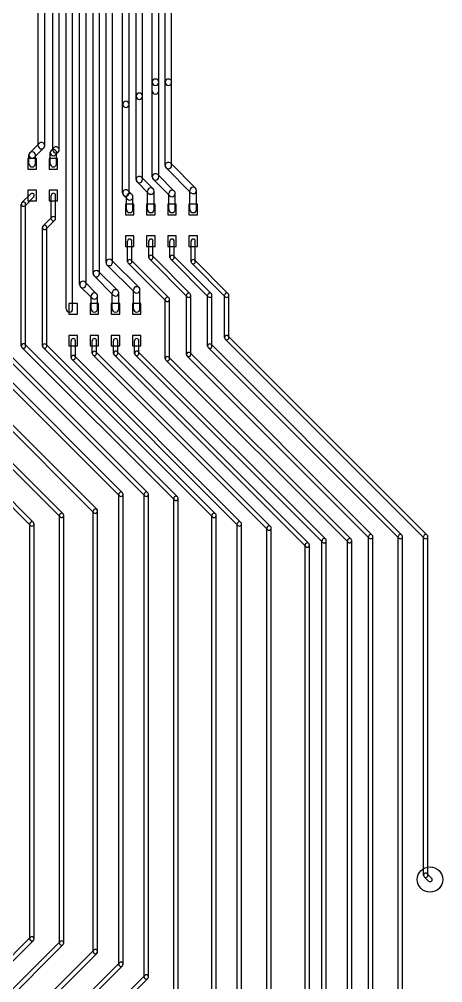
# Model space of a CAD drawing. Extents: x 61.7 to 142.8, y -131.7 to -55.6.
# Drawn here: x 132.8 to 142.8, y -117.84 to -95.08 of the extents above; entities that cross this region are included whole.
import ezdxf

# ---------------------------------------------------------------- set-up
doc = ezdxf.new("R2010")
doc.units = 0
doc.header["$MEASUREMENT"] = 0
doc.layers.add('BLACK', color=250, linetype='CONTINUOUS')

msp = doc.modelspace()

# ---------------------------------------------------------------- linework, layer by layer
at = {"layer": 'BLACK'}
for p, q in [((136.246, -96.5708), (136.246, -92.8878)), ((136.398, -96.5708), (136.398, -92.8878)), ((135.56, -96.901), (135.56, -93.2815)), ((135.712, -96.901), (135.712, -93.2815)), ((135.941, -96.5708), (135.941, -93.091)), ((136.093, -96.5708), (136.093, -93.091)), ((134.849, -100.825), (134.849, -93.6498)), ((135.001, -100.825), (135.001, -93.6498)), ((135.242, -97.0915), (135.242, -93.5355)), ((135.395, -97.0915), (135.395, -93.5355)), ((134.544, -101.092), (134.544, -93.853)), ((134.696, -101.092), (134.696, -93.853)), ((134.226, -101.346), (134.226, -94.0435)), ((134.379, -101.346), (134.379, -94.0435)), ((133.909, -101.924), (133.909, -94.234)), ((134.061, -101.924), (134.061, -94.234)), ((133.591, -98.171), (133.591, -94.5261)), ((133.744, -98.171), (133.744, -94.5261)), ((133.248, -98.0694), (133.248, -94.7293)), ((133.401, -98.0694), (133.401, -94.7293)), ((135.941, -98.806), (135.941, -96.5708)), ((135.941, -96.774), (135.941, -96.5708)), ((136.093, -98.806), (136.093, -96.5708)), ((136.093, -96.774), (136.093, -96.5708)), ((136.246, -98.5393), (136.246, -96.5708)), ((136.398, -98.5393), (136.398, -96.5708)), ((135.56, -98.8695), (135.56, -96.901)), ((135.712, -98.8695), (135.712, -96.901)), ((135.242, -99.187), (135.242, -97.0915)), ((135.395, -99.187), (135.395, -97.0915)), ((133.052, -98.2346), (133.271, -98.0155)), ((133.029, -98.4945), (133.029, -98.2885)), ((133.159, -98.3424), (133.378, -98.1233)), ((133.182, -98.4945), (133.182, -98.2885)), ((133.529, -98.4945), (133.529, -98.233)), ((133.552, -98.1791), (133.614, -98.1171)), ((133.659, -98.2869), (133.721, -98.2249)), ((133.682, -98.4945), (133.682, -98.233)), ((133.206, -98.3695), (133.006, -98.3695)), ((133.006, -98.3695), (133.006, -98.6195)), ((133.206, -98.6195), (133.206, -98.3695)), ((133.706, -98.3695), (133.506, -98.3695)), ((133.506, -98.3695), (133.506, -98.6195)), ((133.706, -98.6195), (133.706, -98.3695)), ((136.961, -99.0711), (136.376, -98.4854)), ((133.006, -98.6195), (133.206, -98.6195)), ((133.506, -98.6195), (133.706, -98.6195)), ((136.854, -99.1789), (136.268, -98.5932)), ((135.854, -99.1949), (135.582, -98.9234)), ((135.961, -99.0871), (135.69, -98.8156)), ((136.354, -99.2504), (135.963, -98.8599)), ((136.461, -99.1426), (136.071, -98.7521)), ((133.206, -99.1195), (133.006, -99.1195)), ((133.006, -99.1195), (133.006, -99.3695)), ((133.206, -99.3695), (133.206, -99.1195)), ((133.706, -99.1195), (133.506, -99.1195)), ((133.506, -99.1195), (133.506, -99.3695)), ((133.706, -99.3695), (133.706, -99.1195)), ((135.461, -99.2221), (135.372, -99.1331)), ((135.831, -99.574), (135.831, -99.141)), ((135.984, -99.574), (135.984, -99.141)), ((136.331, -99.574), (136.331, -99.1965)), ((136.484, -99.574), (136.484, -99.1965)), ((136.831, -99.574), (136.831, -99.125)), ((136.984, -99.574), (136.984, -99.125)), ((132.864, -99.4141), (133.07, -99.2086)), ((132.936, -99.4859), (133.141, -99.2804)), ((133.006, -99.3695), (133.206, -99.3695)), ((133.506, -99.3695), (133.706, -99.3695)), ((133.555, -99.7945), (133.555, -99.2445)), ((133.656, -99.7945), (133.656, -99.2445)), ((135.354, -99.3299), (135.265, -99.2409)), ((135.331, -99.574), (135.331, -99.276)), ((135.484, -99.574), (135.484, -99.276)), ((132.849, -102.8), (132.849, -99.45)), ((132.951, -102.8), (132.951, -99.45)), ((135.508, -99.449), (135.308, -99.449)), ((135.308, -99.449), (135.308, -99.699)), ((135.508, -99.699), (135.508, -99.449)), ((136.008, -99.449), (135.808, -99.449)), ((135.808, -99.449), (135.808, -99.699)), ((136.008, -99.699), (136.008, -99.449)), ((136.508, -99.449), (136.308, -99.449)), ((136.308, -99.449), (136.308, -99.699)), ((136.508, -99.699), (136.508, -99.449)), ((137.008, -99.449), (136.808, -99.449)), ((136.808, -99.449), (136.808, -99.699)), ((137.008, -99.699), (137.008, -99.449)), ((133.57, -99.7586), (133.364, -99.9641)), ((133.641, -99.8304), (133.436, -100.036)), ((135.308, -99.699), (135.508, -99.699)), ((135.808, -99.699), (136.008, -99.699)), ((136.308, -99.699), (136.508, -99.699)), ((136.808, -99.699), (137.008, -99.699)), ((133.349, -102.8), (133.349, -100)), ((133.451, -102.8), (133.451, -100)), ((135.508, -100.199), (135.308, -100.199)), ((135.308, -100.199), (135.308, -100.449)), ((135.357, -100.808), (135.357, -100.324)), ((135.458, -100.808), (135.458, -100.324)), ((135.508, -100.449), (135.508, -100.199)), ((136.008, -100.199), (135.808, -100.199)), ((135.808, -100.199), (135.808, -100.449)), ((135.857, -100.708), (135.857, -100.324)), ((135.958, -100.708), (135.958, -100.324)), ((136.008, -100.449), (136.008, -100.199)), ((136.508, -100.199), (136.308, -100.199)), ((136.308, -100.199), (136.308, -100.449)), ((136.357, -100.708), (136.357, -100.324)), ((136.458, -100.708), (136.458, -100.324)), ((136.508, -100.449), (136.508, -100.199)), ((137.008, -100.199), (136.808, -100.199)), ((136.808, -100.199), (136.808, -100.449)), ((136.857, -100.808), (136.857, -100.324)), ((136.958, -100.808), (136.958, -100.324)), ((137.008, -100.449), (137.008, -100.199)), ((135.308, -100.449), (135.508, -100.449)), ((135.808, -100.449), (136.008, -100.449)), ((136.308, -100.449), (136.508, -100.449)), ((136.808, -100.449), (137.008, -100.449)), ((134.979, -100.771), (135.628, -101.421)), ((135.443, -100.772), (136.336, -101.664)), ((135.872, -100.743), (136.764, -101.636)), ((135.943, -100.672), (136.836, -101.564)), ((136.372, -100.743), (137.264, -101.636)), ((136.443, -100.672), (137.336, -101.564)), ((136.943, -100.772), (137.736, -101.564)), ((134.871, -100.879), (135.52, -101.528)), ((135.372, -100.843), (136.264, -101.736)), ((136.872, -100.843), (137.664, -101.636)), ((134.566, -101.146), (135.02, -101.6)), ((134.674, -101.038), (135.128, -101.492)), ((134.249, -101.4), (134.52, -101.671)), ((134.356, -101.292), (134.628, -101.564)), ((135.498, -101.924), (135.498, -101.475)), ((135.65, -101.924), (135.65, -101.475)), ((134.498, -101.924), (134.498, -101.618)), ((134.65, -101.924), (134.65, -101.618)), ((134.998, -101.924), (134.998, -101.546)), ((135.15, -101.924), (135.15, -101.546)), ((136.249, -103.1), (136.249, -101.7)), ((136.351, -103.1), (136.351, -101.7)), ((136.749, -103), (136.749, -101.6)), ((136.851, -103), (136.851, -101.6)), ((137.249, -102.8), (137.249, -101.6)), ((137.351, -102.8), (137.351, -101.6)), ((137.649, -102.6), (137.649, -101.6)), ((137.751, -102.6), (137.751, -101.6)), ((134.174, -101.799), (133.974, -101.799)), ((133.974, -101.799), (133.974, -102.049)), ((134.174, -102.049), (134.174, -101.799)), ((134.674, -101.799), (134.474, -101.799)), ((134.474, -101.799), (134.474, -102.049)), ((134.674, -102.049), (134.674, -101.799)), ((135.174, -101.799), (134.974, -101.799)), ((134.974, -101.799), (134.974, -102.049)), ((135.174, -102.049), (135.174, -101.799)), ((135.674, -101.799), (135.474, -101.799)), ((135.474, -101.799), (135.474, -102.049)), ((135.674, -102.049), (135.674, -101.799)), ((133.974, -102.049), (134.174, -102.049)), ((134.474, -102.049), (134.674, -102.049)), ((134.974, -102.049), (135.174, -102.049)), ((135.474, -102.049), (135.674, -102.049)), ((134.174, -102.549), (133.974, -102.549)), ((133.974, -102.549), (133.974, -102.799)), ((134.174, -102.799), (134.174, -102.549)), ((134.674, -102.549), (134.474, -102.549)), ((134.474, -102.549), (134.474, -102.799)), ((134.674, -102.799), (134.674, -102.549)), ((135.174, -102.549), (134.974, -102.549)), ((134.974, -102.549), (134.974, -102.799)), ((135.174, -102.799), (135.174, -102.549)), ((135.674, -102.549), (135.474, -102.549)), ((135.474, -102.549), (135.474, -102.799)), ((135.674, -102.799), (135.674, -102.549)), ((137.736, -102.564), (142.436, -107.264)), ((136.464, -106.436), (132.864, -102.836)), ((136.536, -106.364), (132.936, -102.764)), ((133.364, -102.836), (137.364, -106.836)), ((133.436, -102.764), (137.436, -106.764)), ((133.974, -102.799), (134.174, -102.799)), ((134.023, -103.074), (134.023, -102.674)), ((134.125, -103.074), (134.125, -102.674)), ((134.474, -102.799), (134.674, -102.799)), ((134.523, -102.974), (134.523, -102.674)), ((134.625, -102.974), (134.625, -102.674)), ((134.974, -102.799), (135.174, -102.799)), ((135.023, -102.974), (135.023, -102.674)), ((135.125, -102.974), (135.125, -102.674)), ((135.474, -102.799), (135.674, -102.799)), ((135.523, -102.974), (135.523, -102.674)), ((135.625, -102.974), (135.625, -102.674)), ((137.264, -102.836), (141.764, -107.336)), ((137.336, -102.764), (141.836, -107.264)), ((137.664, -102.636), (142.364, -107.336)), ((132.641, -103.07), (135.836, -106.264)), ((134.11, -103.038), (138.036, -106.964)), ((134.538, -103.01), (138.664, -107.136)), ((134.61, -102.938), (138.736, -107.064)), ((139.564, -107.536), (135.038, -103.01)), ((139.636, -107.464), (135.11, -102.938)), ((139.964, -107.436), (135.538, -103.01)), ((140.036, -107.364), (135.61, -102.938)), ((136.336, -103.064), (140.636, -107.364)), ((136.764, -103.036), (141.064, -107.336)), ((136.836, -102.964), (141.136, -107.264)), ((132.57, -103.141), (135.764, -106.336)), ((134.038, -103.11), (137.964, -107.036)), ((136.264, -103.136), (140.564, -107.436)), ((132.264, -103.436), (135.164, -106.336)), ((132.336, -103.364), (135.236, -106.264)), ((134.636, -106.664), (131.724, -103.752)), ((134.564, -106.736), (131.652, -103.824)), ((131.224, -104.152), (133.836, -106.764)), ((131.152, -104.224), (133.764, -106.836)), ((130.652, -104.624), (133.064, -107.036)), ((130.724, -104.552), (133.136, -106.964)), ((135.149, -117.4), (135.149, -106.3)), ((135.251, -117.4), (135.251, -106.3)), ((135.749, -117.7), (135.749, -106.3)), ((135.851, -117.7), (135.851, -106.3)), ((136.449, -118), (136.449, -106.4)), ((136.551, -118), (136.551, -106.4)), ((134.549, -117.1), (134.549, -106.7)), ((134.651, -117.1), (134.651, -106.7)), ((133.749, -116.9), (133.749, -106.8)), ((133.851, -116.9), (133.851, -106.8)), ((137.349, -118), (137.349, -106.8)), ((137.451, -118), (137.451, -106.8)), ((133.049, -116.8), (133.049, -107)), ((133.151, -116.8), (133.151, -107)), ((137.949, -118.4), (137.949, -107)), ((138.051, -118.4), (138.051, -107)), ((138.649, -118.8), (138.649, -107.1)), ((138.751, -118.8), (138.751, -107.1)), ((141.049, -120.3), (141.049, -107.3)), ((141.151, -120.3), (141.151, -107.3)), ((141.749, -120.4), (141.749, -107.3)), ((141.851, -120.4), (141.851, -107.3)), ((142.349, -115.3), (142.349, -107.3)), ((142.451, -115.3), (142.451, -107.3)), ((139.549, -119), (139.549, -107.5)), ((139.651, -119), (139.651, -107.5)), ((139.949, -119.6), (139.949, -107.4)), ((140.051, -119.6), (140.051, -107.4)), ((140.549, -120), (140.549, -107.4)), ((140.651, -120), (140.651, -107.4)), ((142.364, -115.336), (142.464, -115.436)), ((142.436, -115.264), (142.536, -115.364)), ((133.064, -116.764), (126.564, -123.264)), ((133.136, -116.836), (126.636, -123.336)), ((133.764, -116.864), (126.864, -123.764)), ((133.836, -116.936), (126.936, -123.836)), ((129.564, -122.064), (134.564, -117.064)), ((129.636, -122.136), (134.636, -117.136)), ((135.164, -117.364), (128.664, -123.864)), ((135.236, -117.436), (128.736, -123.936)), ((135.764, -117.664), (127.964, -125.464)), ((135.836, -117.736), (128.036, -125.536))]:
    msp.add_line(p, q, dxfattribs=at)
msp.add_circle((142.5, -115.4), 0.3, dxfattribs=at)
for centre, radius, start, end in [((136.017, -96.5708), 0.0762, 360, 540), ((136.017, -96.5708), 0.0762, 360, 540), ((136.017, -96.5708), 0.0762, 180, 360), ((136.322, -96.5708), 0.0762, 360, 540), ((136.322, -96.5708), 0.0762, 180, 360), ((135.636, -96.901), 0.0762, 360, 540), ((135.636, -96.901), 0.0762, 180, 360), ((136.017, -96.774), 0.0762, 180, 360), ((135.319, -97.0915), 0.0762, 360, 540), ((135.319, -97.0915), 0.0762, 180, 360), ((133.325, -98.0694), 0.0762, 315, 495), ((133.106, -98.2885), 0.0762, 360, 540), ((133.106, -98.2885), 0.0762, 135, 315), ((133.325, -98.0694), 0.0762, 180, 360), ((133.606, -98.233), 0.0762, 360, 540), ((133.606, -98.233), 0.0762, 135, 315), ((133.668, -98.171), 0.0762, 180, 360), ((133.668, -98.171), 0.0762, 315, 495), ((133.106, -98.4945), 0.0762, 180, 360), ((133.606, -98.4945), 0.0762, 180, 360), ((136.322, -98.5393), 0.0762, 405, 585), ((136.017, -98.806), 0.0762, 405, 585), ((136.322, -98.5393), 0.0762, 180, 360), ((135.636, -98.8695), 0.0762, 405, 585), ((135.636, -98.8695), 0.0762, 180, 360), ((136.017, -98.806), 0.0762, 180, 360), ((133.106, -99.2445), 0.0508, 315, 495), ((133.606, -99.2445), 0.0508, 360, 540), ((135.319, -99.187), 0.0762, 405, 585), ((135.319, -99.187), 0.0762, 180, 360), ((135.408, -99.276), 0.0762, 360, 540), ((135.908, -99.141), 0.0762, 360, 540), ((135.908, -99.141), 0.0762, 225, 405), ((136.408, -99.1965), 0.0762, 360, 540), ((136.408, -99.1965), 0.0762, 225, 405), ((136.908, -99.125), 0.0762, 360, 540), ((136.908, -99.125), 0.0762, 225, 405), ((132.9, -99.45), 0.0508, 360, 540), ((132.9, -99.45), 0.0508, 135, 315), ((135.408, -99.276), 0.0762, 225, 405), ((135.408, -99.574), 0.0762, 180, 360), ((135.908, -99.574), 0.0762, 180, 360), ((136.408, -99.574), 0.0762, 180, 360), ((136.908, -99.574), 0.0762, 180, 360), ((133.606, -99.7945), 0.0508, 180, 360), ((133.606, -99.7945), 0.0508, -45, 135), ((133.4, -100), 0.0508, 360, 540), ((133.4, -100), 0.0508, 135, 315), ((135.408, -100.324), 0.0508, 360, 540), ((135.908, -100.324), 0.0508, 360, 540), ((136.408, -100.324), 0.0508, 360, 540), ((136.908, -100.324), 0.0508, 360, 540), ((134.925, -100.825), 0.0762, 45, 225), ((135.408, -100.808), 0.0508, 45, 225), ((135.908, -100.708), 0.0508, 45, 225), ((135.908, -100.708), 0.0508, 180, 360), ((136.408, -100.708), 0.0508, 45, 225), ((136.408, -100.708), 0.0508, 180, 360), ((136.908, -100.808), 0.0508, 45, 225), ((134.62, -101.092), 0.0762, 45, 225), ((134.925, -100.825), 0.0762, 180, 360), ((135.408, -100.808), 0.0508, 180, 360), ((136.908, -100.808), 0.0508, 180, 360), ((134.62, -101.092), 0.0762, 180, 360), ((134.303, -101.346), 0.0762, 45, 225), ((134.303, -101.346), 0.0762, 180, 360), ((135.074, -101.546), 0.0762, 360, 540), ((135.574, -101.475), 0.0762, 360, 540), ((135.574, -101.475), 0.0762, 225, 405), ((134.574, -101.618), 0.0762, 360, 540), ((134.574, -101.618), 0.0762, 225, 405), ((135.074, -101.546), 0.0762, 225, 405), ((136.3, -101.7), 0.0508, 360, 540), ((136.3, -101.7), 0.0508, 225, 405), ((136.8, -101.6), 0.0508, 360, 540), ((136.8, -101.6), 0.0508, 225, 405), ((137.3, -101.6), 0.0508, 360, 540), ((137.3, -101.6), 0.0508, 225, 405), ((137.7, -101.6), 0.0508, 360, 540), ((137.7, -101.6), 0.0508, 225, 405), ((133.985, -101.924), 0.0762, 180, 360), ((134.574, -101.924), 0.0762, 180, 360), ((135.074, -101.924), 0.0762, 180, 360), ((135.574, -101.924), 0.0762, 180, 360), ((137.7, -102.6), 0.0508, 45, 225), ((137.7, -102.6), 0.0508, 180, 360), ((132.9, -102.8), 0.0508, 405, 585), ((132.9, -102.8), 0.0508, 180, 360), ((133.4, -102.8), 0.0508, 45, 225), ((133.4, -102.8), 0.0508, 180, 360), ((134.074, -102.674), 0.0508, 360, 540), ((134.574, -102.674), 0.0508, 360, 540), ((135.074, -102.674), 0.0508, 360, 540), ((135.574, -102.674), 0.0508, 360, 540), ((137.3, -102.8), 0.0508, 45, 225), ((137.3, -102.8), 0.0508, 180, 360), ((134.074, -103.074), 0.0508, 45, 225), ((134.074, -103.074), 0.0508, 180, 360), ((134.574, -102.974), 0.0508, 45, 225), ((134.574, -102.974), 0.0508, 180, 360), ((135.074, -102.974), 0.0508, 405, 585), ((135.074, -102.974), 0.0508, 180, 360), ((135.574, -102.974), 0.0508, 405, 585), ((135.574, -102.974), 0.0508, 180, 360), ((136.3, -103.1), 0.0508, 45, 225), ((136.8, -103), 0.0508, 45, 225), ((136.8, -103), 0.0508, 180, 360), ((136.3, -103.1), 0.0508, 180, 360), ((135.2, -106.3), 0.0508, 360, 540), ((135.8, -106.3), 0.0508, 360, 540), ((135.2, -106.3), 0.0508, 225, 405), ((135.8, -106.3), 0.0508, 225, 405), ((136.5, -106.4), 0.0508, 360, 540), ((136.5, -106.4), 0.0508, 225, 405), ((134.6, -106.7), 0.0508, 360, 540), ((134.6, -106.7), 0.0508, 225, 405), ((133.8, -106.8), 0.0508, 360, 540), ((133.8, -106.8), 0.0508, 225, 405), ((137.4, -106.8), 0.0508, 360, 540), ((137.4, -106.8), 0.0508, 225, 405), ((133.1, -107), 0.0508, 360, 540), ((133.1, -107), 0.0508, 225, 405), ((138, -107), 0.0508, 360, 540), ((138, -107), 0.0508, 225, 405), ((138.7, -107.1), 0.0508, 360, 540), ((138.7, -107.1), 0.0508, 225, 405), ((140, -107.4), 0.0508, 360, 540), ((140, -107.4), 0.0508, 225, 405), ((140.6, -107.4), 0.0508, 360, 540), ((140.6, -107.4), 0.0508, 225, 405), ((141.1, -107.3), 0.0508, 360, 540), ((141.1, -107.3), 0.0508, 225, 405), ((141.8, -107.3), 0.0508, 360, 540), ((141.8, -107.3), 0.0508, 225, 405), ((142.4, -107.3), 0.0508, 360, 540), ((142.4, -107.3), 0.0508, 225, 405), ((139.6, -107.5), 0.0508, 360, 540), ((139.6, -107.5), 0.0508, 225, 405), ((142.4, -115.3), 0.0508, 45, 225), ((142.4, -115.3), 0.0508, 180, 360), ((142.5, -115.4), 0.0508, 225, 405), ((133.1, -116.8), 0.0508, 180, 360), ((133.1, -116.8), 0.0508, -45, 135), ((133.8, -116.9), 0.0508, 180, 360), ((133.8, -116.9), 0.0508, -45, 135), ((134.6, -117.1), 0.0508, 180, 360), ((134.6, -117.1), 0.0508, 315, 495), ((135.2, -117.4), 0.0508, 180, 360), ((135.2, -117.4), 0.0508, -45, 135), ((135.8, -117.7), 0.0508, 180, 360), ((135.8, -117.7), 0.0508, -45, 135)]:
    msp.add_arc(centre, radius, start, end, dxfattribs=at)

doc.saveas('drawing.dxf')
